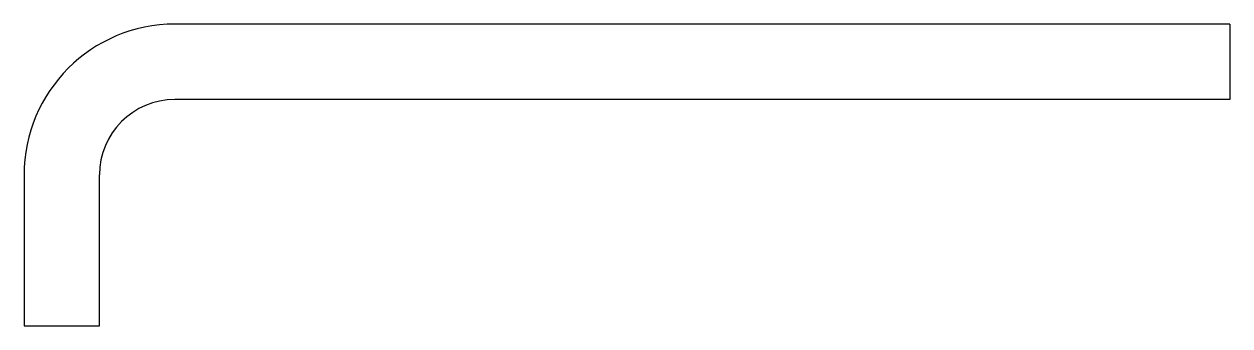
# Model space of a CAD drawing. Extents: x 321.5 to 337.5, y 558.3 to 562.3.
import ezdxf

# ---------------------------------------------------------------- set-up
doc = ezdxf.new("R2010")
doc.units = 0
doc.layers.get('0').update_dxf_attribs({"linetype": 'CONTINUOUS'})

msp = doc.modelspace()

# ---------------------------------------------------------------- linework, layer by layer
for p, q in [((337.531, 562.278), (323.531, 562.278)), ((337.531, 562.278), (337.531, 561.278)), ((337.531, 561.278), (323.531, 561.278)), ((321.531, 560.278), (321.531, 558.278)), ((322.531, 558.278), (322.531, 560.278)), ((321.531, 558.278), (322.531, 558.278))]:
    msp.add_line(p, q)
for radius in [2, 1]:
    msp.add_arc((323.531, 560.278), radius, 90, 180)

doc.saveas('drawing.dxf')
